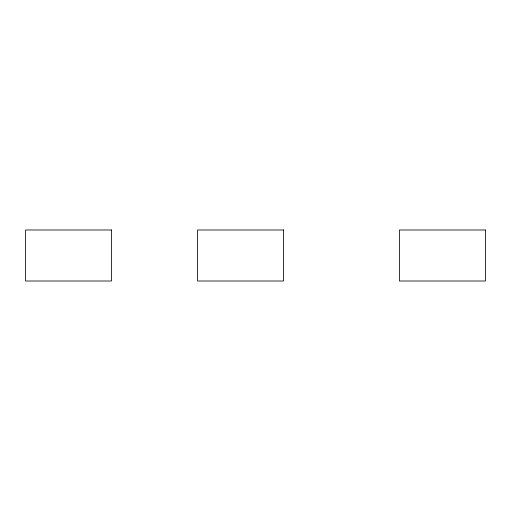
<?xml version="1.0" encoding="UTF-8"?>
<svg xmlns="http://www.w3.org/2000/svg" width="511" height="511" viewBox="0 0 511 511"><rect width="100%" height="100%" fill="white"/><g stroke="black" fill="none" stroke-linecap="round" stroke-linejoin="round"><path stroke-width="0.77" d="M111.532 229.995L25.55 229.995L25.55 281.005L111.532 281.005L111.532 229.995M283.528 229.995L197.546 229.995L197.546 281.005L283.528 281.005L283.528 229.995M485.45 229.995L399.468 229.995L399.468 281.005L485.45 281.005L485.45 229.995"/></g></svg>
